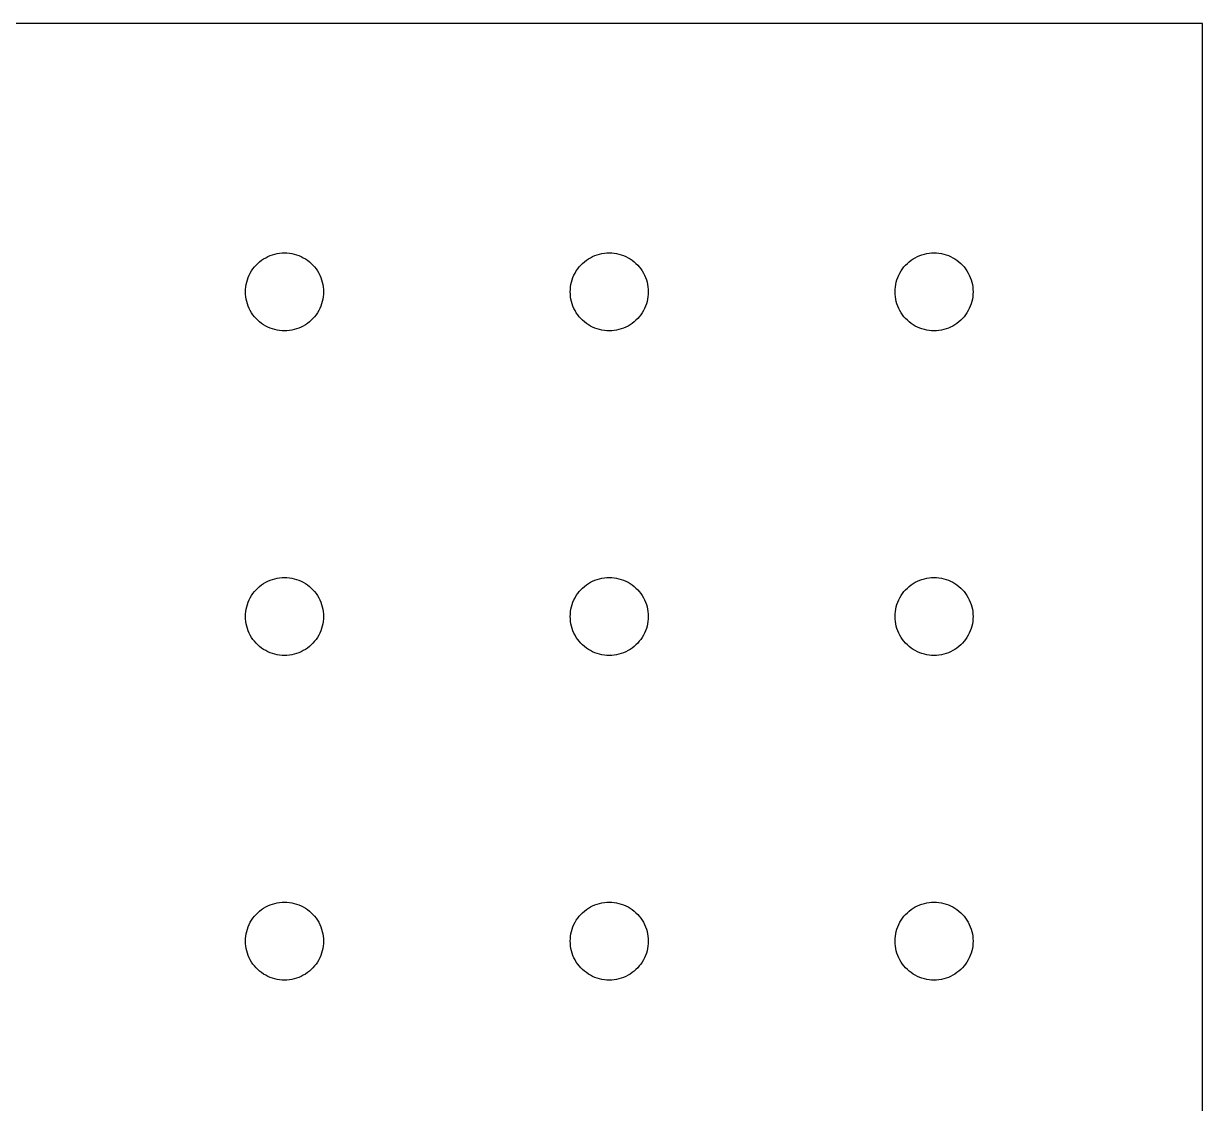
# Model space of a CAD drawing. Header units: metres. Extents: x 0 to 293, y 0 to 255.
# Drawn here: x 154.1 to 293.1, y 127.4 to 254.8 of the extents above; entities that cross this region are included whole.
import ezdxf

# ---------------------------------------------------------------- set-up
doc = ezdxf.new("R2010")
doc.units = ezdxf.units.M

msp = doc.modelspace()

# ---------------------------------------------------------------- linework, layer by layer
for p, q in [((293.1, 254.8), (0, 254.8)), ((293.1, 0), (293.1, 254.8)), ((181.701, 226.503), (181.918, 226.694)), ((181.918, 226.694), (182.146, 226.871)), ((182.146, 226.871), (182.385, 227.034)), ((182.385, 227.034), (182.634, 227.181)), ((182.634, 227.181), (182.891, 227.312)), ((182.891, 227.312), (183.157, 227.427)), ((183.157, 227.427), (183.429, 227.525)), ((183.429, 227.525), (183.706, 227.605)), ((183.706, 227.605), (183.988, 227.669)), ((183.988, 227.669), (184.273, 227.714)), ((184.273, 227.714), (184.561, 227.741)), ((184.561, 227.741), (184.85, 227.75)), ((184.85, 227.75), (185.139, 227.741)), ((185.139, 227.741), (185.427, 227.714)), ((185.427, 227.714), (185.712, 227.669)), ((185.712, 227.669), (185.994, 227.605)), ((185.994, 227.605), (186.271, 227.525)), ((186.271, 227.525), (186.543, 227.427)), ((186.543, 227.427), (186.809, 227.312)), ((186.809, 227.312), (187.066, 227.181)), ((187.066, 227.181), (187.315, 227.034)), ((187.315, 227.034), (187.554, 226.871)), ((187.554, 226.871), (187.782, 226.694)), ((187.782, 226.694), (187.999, 226.503)), ((220.001, 226.503), (220.218, 226.694)), ((220.218, 226.694), (220.446, 226.871)), ((220.446, 226.871), (220.685, 227.034)), ((220.685, 227.034), (220.934, 227.181)), ((220.934, 227.181), (221.191, 227.312)), ((221.191, 227.312), (221.457, 227.427)), ((221.457, 227.427), (221.729, 227.525)), ((221.729, 227.525), (222.006, 227.605)), ((222.006, 227.605), (222.288, 227.669)), ((222.288, 227.669), (222.573, 227.714)), ((222.573, 227.714), (222.861, 227.741)), ((222.861, 227.741), (223.15, 227.75)), ((223.15, 227.75), (223.439, 227.741)), ((223.439, 227.741), (223.727, 227.714)), ((223.727, 227.714), (224.012, 227.669)), ((224.012, 227.669), (224.294, 227.605)), ((224.294, 227.605), (224.571, 227.525)), ((224.571, 227.525), (224.843, 227.427)), ((224.843, 227.427), (225.109, 227.312)), ((225.109, 227.312), (225.366, 227.181)), ((225.366, 227.181), (225.615, 227.034)), ((225.615, 227.034), (225.854, 226.871)), ((225.854, 226.871), (226.082, 226.694)), ((226.082, 226.694), (226.299, 226.503)), ((258.301, 226.503), (258.518, 226.694)), ((258.518, 226.694), (258.746, 226.871)), ((258.746, 226.871), (258.985, 227.034)), ((258.985, 227.034), (259.234, 227.181)), ((259.234, 227.181), (259.491, 227.312)), ((259.491, 227.312), (259.757, 227.427)), ((259.757, 227.427), (260.029, 227.525)), ((260.029, 227.525), (260.306, 227.605)), ((260.306, 227.605), (260.588, 227.669)), ((260.588, 227.669), (260.873, 227.714)), ((260.873, 227.714), (261.161, 227.741)), ((261.161, 227.741), (261.45, 227.75)), ((261.45, 227.75), (261.739, 227.741)), ((261.739, 227.741), (262.027, 227.714)), ((262.027, 227.714), (262.312, 227.669)), ((262.312, 227.669), (262.594, 227.605)), ((262.594, 227.605), (262.871, 227.525)), ((262.871, 227.525), (263.143, 227.427)), ((263.143, 227.427), (263.409, 227.312)), ((263.409, 227.312), (263.666, 227.181)), ((263.666, 227.181), (263.915, 227.034)), ((263.915, 227.034), (264.154, 226.871)), ((264.154, 226.871), (264.382, 226.694)), ((264.382, 226.694), (264.599, 226.503)), ((180.688, 225.109), (180.819, 225.366)), ((180.819, 225.366), (180.966, 225.615)), ((180.966, 225.615), (181.129, 225.854)), ((181.129, 225.854), (181.306, 226.082)), ((181.306, 226.082), (181.497, 226.299)), ((181.497, 226.299), (181.701, 226.503)), ((187.999, 226.503), (188.203, 226.299)), ((188.203, 226.299), (188.394, 226.082)), ((188.394, 226.082), (188.571, 225.854)), ((188.571, 225.854), (188.734, 225.615)), ((188.734, 225.615), (188.881, 225.366)), ((188.881, 225.366), (189.012, 225.109)), ((218.988, 225.109), (219.119, 225.366)), ((219.119, 225.366), (219.266, 225.615)), ((219.266, 225.615), (219.429, 225.854)), ((219.429, 225.854), (219.606, 226.082)), ((219.606, 226.082), (219.797, 226.299)), ((219.797, 226.299), (220.001, 226.503)), ((226.299, 226.503), (226.503, 226.299)), ((226.503, 226.299), (226.694, 226.082)), ((226.694, 226.082), (226.871, 225.854)), ((226.871, 225.854), (227.034, 225.615)), ((227.034, 225.615), (227.181, 225.366)), ((227.181, 225.366), (227.312, 225.109)), ((257.288, 225.109), (257.419, 225.366)), ((257.419, 225.366), (257.566, 225.615)), ((257.566, 225.615), (257.729, 225.854)), ((257.729, 225.854), (257.906, 226.082)), ((257.906, 226.082), (258.097, 226.299)), ((258.097, 226.299), (258.301, 226.503)), ((264.599, 226.503), (264.803, 226.299)), ((264.803, 226.299), (264.994, 226.082)), ((264.994, 226.082), (265.171, 225.854)), ((265.171, 225.854), (265.334, 225.615)), ((265.334, 225.615), (265.481, 225.366)), ((265.481, 225.366), (265.612, 225.109)), ((180.286, 223.727), (180.331, 224.012)), ((180.331, 224.012), (180.395, 224.294)), ((180.395, 224.294), (180.475, 224.571)), ((180.475, 224.571), (180.573, 224.843)), ((180.573, 224.843), (180.688, 225.109)), ((189.012, 225.109), (189.127, 224.843)), ((189.127, 224.843), (189.225, 224.571)), ((189.225, 224.571), (189.305, 224.294)), ((189.305, 224.294), (189.369, 224.012)), ((189.369, 224.012), (189.414, 223.727)), ((218.586, 223.727), (218.631, 224.012)), ((218.631, 224.012), (218.695, 224.294)), ((218.695, 224.294), (218.775, 224.571)), ((218.775, 224.571), (218.873, 224.843)), ((218.873, 224.843), (218.988, 225.109)), ((227.312, 225.109), (227.427, 224.843)), ((227.427, 224.843), (227.525, 224.571)), ((227.525, 224.571), (227.605, 224.294)), ((227.605, 224.294), (227.669, 224.012)), ((227.669, 224.012), (227.714, 223.727)), ((256.886, 223.727), (256.931, 224.012)), ((256.931, 224.012), (256.995, 224.294)), ((256.995, 224.294), (257.075, 224.571)), ((257.075, 224.571), (257.173, 224.843)), ((257.173, 224.843), (257.288, 225.109)), ((265.612, 225.109), (265.727, 224.843)), ((265.727, 224.843), (265.825, 224.571)), ((265.825, 224.571), (265.905, 224.294)), ((265.905, 224.294), (265.969, 224.012)), ((265.969, 224.012), (266.014, 223.727)), ((180.25, 223.15), (180.259, 223.439)), ((180.259, 222.861), (180.25, 223.15)), ((180.259, 223.439), (180.286, 223.727)), ((180.286, 222.573), (180.259, 222.861)), ((180.331, 222.288), (180.286, 222.573)), ((189.414, 222.573), (189.369, 222.288)), ((189.414, 223.727), (189.441, 223.439)), ((189.441, 222.861), (189.414, 222.573)), ((189.441, 223.439), (189.45, 223.15)), ((189.45, 223.15), (189.441, 222.861)), ((218.55, 223.15), (218.559, 223.439)), ((218.559, 222.861), (218.55, 223.15)), ((218.559, 223.439), (218.586, 223.727)), ((218.586, 222.573), (218.559, 222.861)), ((218.631, 222.288), (218.586, 222.573)), ((227.714, 222.573), (227.669, 222.288)), ((227.714, 223.727), (227.741, 223.439)), ((227.741, 222.861), (227.714, 222.573)), ((227.741, 223.439), (227.75, 223.15)), ((227.75, 223.15), (227.741, 222.861)), ((256.85, 223.15), (256.859, 223.439)), ((256.859, 222.861), (256.85, 223.15)), ((256.859, 223.439), (256.886, 223.727)), ((256.886, 222.573), (256.859, 222.861)), ((256.931, 222.288), (256.886, 222.573)), ((266.014, 222.573), (265.969, 222.288)), ((266.014, 223.727), (266.041, 223.439)), ((266.041, 222.861), (266.014, 222.573)), ((266.041, 223.439), (266.05, 223.15)), ((266.05, 223.15), (266.041, 222.861)), ((180.395, 222.006), (180.331, 222.288)), ((180.475, 221.729), (180.395, 222.006)), ((180.573, 221.457), (180.475, 221.729)), ((180.688, 221.191), (180.573, 221.457)), ((180.819, 220.934), (180.688, 221.191)), ((189.012, 221.191), (188.881, 220.934)), ((189.127, 221.457), (189.012, 221.191)), ((189.225, 221.729), (189.127, 221.457)), ((189.305, 222.006), (189.225, 221.729)), ((189.369, 222.288), (189.305, 222.006)), ((218.695, 222.006), (218.631, 222.288)), ((218.775, 221.729), (218.695, 222.006)), ((218.873, 221.457), (218.775, 221.729)), ((218.988, 221.191), (218.873, 221.457)), ((219.119, 220.934), (218.988, 221.191)), ((227.312, 221.191), (227.181, 220.934)), ((227.427, 221.457), (227.312, 221.191)), ((227.525, 221.729), (227.427, 221.457)), ((227.605, 222.006), (227.525, 221.729)), ((227.669, 222.288), (227.605, 222.006)), ((256.995, 222.006), (256.931, 222.288)), ((257.075, 221.729), (256.995, 222.006)), ((257.173, 221.457), (257.075, 221.729)), ((257.288, 221.191), (257.173, 221.457)), ((257.419, 220.934), (257.288, 221.191)), ((265.612, 221.191), (265.481, 220.934)), ((265.727, 221.457), (265.612, 221.191)), ((265.825, 221.729), (265.727, 221.457)), ((265.905, 222.006), (265.825, 221.729)), ((265.969, 222.288), (265.905, 222.006)), ((180.966, 220.685), (180.819, 220.934)), ((181.129, 220.446), (180.966, 220.685)), ((181.306, 220.218), (181.129, 220.446)), ((181.497, 220.001), (181.306, 220.218)), ((181.701, 219.797), (181.497, 220.001)), ((181.918, 219.606), (181.701, 219.797)), ((187.999, 219.797), (187.782, 219.606)), ((188.203, 220.001), (187.999, 219.797)), ((188.394, 220.218), (188.203, 220.001)), ((188.571, 220.446), (188.394, 220.218)), ((188.734, 220.685), (188.571, 220.446)), ((188.881, 220.934), (188.734, 220.685)), ((219.266, 220.685), (219.119, 220.934)), ((219.429, 220.446), (219.266, 220.685)), ((219.606, 220.218), (219.429, 220.446)), ((219.797, 220.001), (219.606, 220.218)), ((220.001, 219.797), (219.797, 220.001)), ((220.218, 219.606), (220.001, 219.797)), ((226.299, 219.797), (226.082, 219.606)), ((226.503, 220.001), (226.299, 219.797)), ((226.694, 220.218), (226.503, 220.001)), ((226.871, 220.446), (226.694, 220.218)), ((227.034, 220.685), (226.871, 220.446)), ((227.181, 220.934), (227.034, 220.685)), ((257.566, 220.685), (257.419, 220.934)), ((257.729, 220.446), (257.566, 220.685)), ((257.906, 220.218), (257.729, 220.446)), ((258.097, 220.001), (257.906, 220.218)), ((258.301, 219.797), (258.097, 220.001)), ((258.518, 219.606), (258.301, 219.797)), ((264.599, 219.797), (264.382, 219.606)), ((264.803, 220.001), (264.599, 219.797)), ((264.994, 220.218), (264.803, 220.001)), ((265.171, 220.446), (264.994, 220.218)), ((265.334, 220.685), (265.171, 220.446)), ((265.481, 220.934), (265.334, 220.685)), ((182.146, 219.429), (181.918, 219.606)), ((182.385, 219.266), (182.146, 219.429)), ((182.634, 219.119), (182.385, 219.266)), ((182.891, 218.988), (182.634, 219.119)), ((183.157, 218.873), (182.891, 218.988)), ((183.429, 218.775), (183.157, 218.873)), ((183.706, 218.695), (183.429, 218.775)), ((183.988, 218.631), (183.706, 218.695)), ((184.273, 218.586), (183.988, 218.631)), ((184.561, 218.559), (184.273, 218.586)), ((184.85, 218.55), (184.561, 218.559)), ((185.139, 218.559), (184.85, 218.55)), ((185.427, 218.586), (185.139, 218.559)), ((185.712, 218.631), (185.427, 218.586)), ((185.994, 218.695), (185.712, 218.631)), ((186.271, 218.775), (185.994, 218.695)), ((186.543, 218.873), (186.271, 218.775)), ((186.809, 218.988), (186.543, 218.873)), ((187.066, 219.119), (186.809, 218.988)), ((187.315, 219.266), (187.066, 219.119)), ((187.554, 219.429), (187.315, 219.266)), ((187.782, 219.606), (187.554, 219.429)), ((220.446, 219.429), (220.218, 219.606)), ((220.685, 219.266), (220.446, 219.429)), ((220.934, 219.119), (220.685, 219.266)), ((221.191, 218.988), (220.934, 219.119)), ((221.457, 218.873), (221.191, 218.988)), ((221.729, 218.775), (221.457, 218.873)), ((222.006, 218.695), (221.729, 218.775)), ((222.288, 218.631), (222.006, 218.695)), ((222.573, 218.586), (222.288, 218.631)), ((222.861, 218.559), (222.573, 218.586)), ((223.15, 218.55), (222.861, 218.559)), ((223.439, 218.559), (223.15, 218.55)), ((223.727, 218.586), (223.439, 218.559)), ((224.012, 218.631), (223.727, 218.586)), ((224.294, 218.695), (224.012, 218.631)), ((224.571, 218.775), (224.294, 218.695)), ((224.843, 218.873), (224.571, 218.775)), ((225.109, 218.988), (224.843, 218.873)), ((225.366, 219.119), (225.109, 218.988)), ((225.615, 219.266), (225.366, 219.119)), ((225.854, 219.429), (225.615, 219.266)), ((226.082, 219.606), (225.854, 219.429)), ((258.746, 219.429), (258.518, 219.606)), ((258.985, 219.266), (258.746, 219.429)), ((259.234, 219.119), (258.985, 219.266)), ((259.491, 218.988), (259.234, 219.119)), ((259.757, 218.873), (259.491, 218.988)), ((260.029, 218.775), (259.757, 218.873)), ((260.306, 218.695), (260.029, 218.775)), ((260.588, 218.631), (260.306, 218.695)), ((260.873, 218.586), (260.588, 218.631)), ((261.161, 218.559), (260.873, 218.586)), ((261.45, 218.55), (261.161, 218.559)), ((261.739, 218.559), (261.45, 218.55)), ((262.027, 218.586), (261.739, 218.559)), ((262.312, 218.631), (262.027, 218.586)), ((262.594, 218.695), (262.312, 218.631)), ((262.871, 218.775), (262.594, 218.695)), ((263.143, 218.873), (262.871, 218.775)), ((263.409, 218.988), (263.143, 218.873)), ((263.666, 219.119), (263.409, 218.988)), ((263.915, 219.266), (263.666, 219.119)), ((264.154, 219.429), (263.915, 219.266)), ((264.382, 219.606), (264.154, 219.429)), ((182.891, 189.012), (183.157, 189.127)), ((183.157, 189.127), (183.429, 189.225)), ((183.429, 189.225), (183.706, 189.305)), ((183.706, 189.305), (183.988, 189.369)), ((183.988, 189.369), (184.273, 189.414)), ((184.273, 189.414), (184.561, 189.441)), ((184.561, 189.441), (184.85, 189.45)), ((184.85, 189.45), (185.139, 189.441)), ((185.139, 189.441), (185.427, 189.414)), ((185.427, 189.414), (185.712, 189.369)), ((185.712, 189.369), (185.994, 189.305)), ((185.994, 189.305), (186.271, 189.225)), ((186.271, 189.225), (186.543, 189.127)), ((186.543, 189.127), (186.809, 189.012)), ((221.191, 189.012), (221.457, 189.127)), ((221.457, 189.127), (221.729, 189.225)), ((221.729, 189.225), (222.006, 189.305)), ((222.006, 189.305), (222.288, 189.369)), ((222.288, 189.369), (222.573, 189.414)), ((222.573, 189.414), (222.861, 189.441)), ((222.861, 189.441), (223.15, 189.45)), ((223.15, 189.45), (223.439, 189.441)), ((223.439, 189.441), (223.727, 189.414)), ((223.727, 189.414), (224.012, 189.369)), ((224.012, 189.369), (224.294, 189.305)), ((224.294, 189.305), (224.571, 189.225)), ((224.571, 189.225), (224.843, 189.127)), ((224.843, 189.127), (225.109, 189.012)), ((259.491, 189.012), (259.757, 189.127)), ((259.757, 189.127), (260.029, 189.225)), ((260.029, 189.225), (260.306, 189.305)), ((260.306, 189.305), (260.588, 189.369)), ((260.588, 189.369), (260.873, 189.414)), ((260.873, 189.414), (261.161, 189.441)), ((261.161, 189.441), (261.45, 189.45)), ((261.45, 189.45), (261.739, 189.441)), ((261.739, 189.441), (262.027, 189.414)), ((262.027, 189.414), (262.312, 189.369)), ((262.312, 189.369), (262.594, 189.305)), ((262.594, 189.305), (262.871, 189.225)), ((262.871, 189.225), (263.143, 189.127)), ((263.143, 189.127), (263.409, 189.012)), ((181.129, 187.554), (181.306, 187.782)), ((181.306, 187.782), (181.497, 187.999)), ((181.497, 187.999), (181.701, 188.203)), ((181.701, 188.203), (181.918, 188.394)), ((181.918, 188.394), (182.146, 188.571)), ((182.146, 188.571), (182.385, 188.734)), ((182.385, 188.734), (182.634, 188.881)), ((182.634, 188.881), (182.891, 189.012)), ((186.809, 189.012), (187.066, 188.881)), ((187.066, 188.881), (187.315, 188.734)), ((187.315, 188.734), (187.554, 188.571)), ((187.554, 188.571), (187.782, 188.394)), ((187.782, 188.394), (187.999, 188.203)), ((187.999, 188.203), (188.203, 187.999)), ((188.203, 187.999), (188.394, 187.782)), ((188.394, 187.782), (188.571, 187.554)), ((219.429, 187.554), (219.606, 187.782)), ((219.606, 187.782), (219.797, 187.999)), ((219.797, 187.999), (220.001, 188.203)), ((220.001, 188.203), (220.218, 188.394)), ((220.218, 188.394), (220.446, 188.571)), ((220.446, 188.571), (220.685, 188.734)), ((220.685, 188.734), (220.934, 188.881)), ((220.934, 188.881), (221.191, 189.012)), ((225.109, 189.012), (225.366, 188.881)), ((225.366, 188.881), (225.615, 188.734)), ((225.615, 188.734), (225.854, 188.571)), ((225.854, 188.571), (226.082, 188.394)), ((226.082, 188.394), (226.299, 188.203)), ((226.299, 188.203), (226.503, 187.999)), ((226.503, 187.999), (226.694, 187.782)), ((226.694, 187.782), (226.871, 187.554)), ((257.729, 187.554), (257.906, 187.782)), ((257.906, 187.782), (258.097, 187.999)), ((258.097, 187.999), (258.301, 188.203)), ((258.301, 188.203), (258.518, 188.394)), ((258.518, 188.394), (258.746, 188.571)), ((258.746, 188.571), (258.985, 188.734)), ((258.985, 188.734), (259.234, 188.881)), ((259.234, 188.881), (259.491, 189.012)), ((263.409, 189.012), (263.666, 188.881)), ((263.666, 188.881), (263.915, 188.734)), ((263.915, 188.734), (264.154, 188.571)), ((264.154, 188.571), (264.382, 188.394)), ((264.382, 188.394), (264.599, 188.203)), ((264.599, 188.203), (264.803, 187.999)), ((264.803, 187.999), (264.994, 187.782)), ((264.994, 187.782), (265.171, 187.554)), ((180.475, 186.271), (180.573, 186.543)), ((180.573, 186.543), (180.688, 186.809)), ((180.688, 186.809), (180.819, 187.066)), ((180.819, 187.066), (180.966, 187.315)), ((180.966, 187.315), (181.129, 187.554)), ((188.571, 187.554), (188.734, 187.315)), ((188.734, 187.315), (188.881, 187.066)), ((188.881, 187.066), (189.012, 186.809)), ((189.012, 186.809), (189.127, 186.543)), ((189.127, 186.543), (189.225, 186.271)), ((218.775, 186.271), (218.873, 186.543)), ((218.873, 186.543), (218.988, 186.809)), ((218.988, 186.809), (219.119, 187.066)), ((219.119, 187.066), (219.266, 187.315)), ((219.266, 187.315), (219.429, 187.554)), ((226.871, 187.554), (227.034, 187.315)), ((227.034, 187.315), (227.181, 187.066)), ((227.181, 187.066), (227.312, 186.809)), ((227.312, 186.809), (227.427, 186.543)), ((227.427, 186.543), (227.525, 186.271)), ((257.075, 186.271), (257.173, 186.543)), ((257.173, 186.543), (257.288, 186.809)), ((257.288, 186.809), (257.419, 187.066)), ((257.419, 187.066), (257.566, 187.315)), ((257.566, 187.315), (257.729, 187.554)), ((265.171, 187.554), (265.334, 187.315)), ((265.334, 187.315), (265.481, 187.066)), ((265.481, 187.066), (265.612, 186.809)), ((265.612, 186.809), (265.727, 186.543)), ((265.727, 186.543), (265.825, 186.271)), ((180.25, 184.85), (180.259, 185.139)), ((180.259, 185.139), (180.286, 185.427)), ((180.286, 185.427), (180.331, 185.712)), ((180.331, 185.712), (180.395, 185.994)), ((180.395, 185.994), (180.475, 186.271)), ((189.225, 186.271), (189.305, 185.994)), ((189.305, 185.994), (189.369, 185.712)), ((189.369, 185.712), (189.414, 185.427)), ((189.414, 185.427), (189.441, 185.139)), ((189.441, 185.139), (189.45, 184.85)), ((218.55, 184.85), (218.559, 185.139)), ((218.559, 185.139), (218.586, 185.427)), ((218.586, 185.427), (218.631, 185.712)), ((218.631, 185.712), (218.695, 185.994)), ((218.695, 185.994), (218.775, 186.271)), ((227.525, 186.271), (227.605, 185.994)), ((227.605, 185.994), (227.669, 185.712)), ((227.669, 185.712), (227.714, 185.427)), ((227.714, 185.427), (227.741, 185.139)), ((227.741, 185.139), (227.75, 184.85)), ((256.85, 184.85), (256.859, 185.139)), ((256.859, 185.139), (256.886, 185.427)), ((256.886, 185.427), (256.931, 185.712)), ((256.931, 185.712), (256.995, 185.994)), ((256.995, 185.994), (257.075, 186.271)), ((265.825, 186.271), (265.905, 185.994)), ((265.905, 185.994), (265.969, 185.712)), ((265.969, 185.712), (266.014, 185.427)), ((266.014, 185.427), (266.041, 185.139)), ((266.041, 185.139), (266.05, 184.85)), ((180.259, 184.561), (180.25, 184.85)), ((180.286, 184.273), (180.259, 184.561)), ((180.331, 183.988), (180.286, 184.273)), ((180.395, 183.706), (180.331, 183.988)), ((180.475, 183.429), (180.395, 183.706)), ((189.305, 183.706), (189.225, 183.429)), ((189.369, 183.988), (189.305, 183.706)), ((189.414, 184.273), (189.369, 183.988)), ((189.441, 184.561), (189.414, 184.273)), ((189.45, 184.85), (189.441, 184.561)), ((218.559, 184.561), (218.55, 184.85)), ((218.586, 184.273), (218.559, 184.561)), ((218.631, 183.988), (218.586, 184.273)), ((218.695, 183.706), (218.631, 183.988)), ((218.775, 183.429), (218.695, 183.706)), ((227.605, 183.706), (227.525, 183.429)), ((227.669, 183.988), (227.605, 183.706)), ((227.714, 184.273), (227.669, 183.988)), ((227.741, 184.561), (227.714, 184.273)), ((227.75, 184.85), (227.741, 184.561)), ((256.859, 184.561), (256.85, 184.85)), ((256.886, 184.273), (256.859, 184.561)), ((256.931, 183.988), (256.886, 184.273)), ((256.995, 183.706), (256.931, 183.988)), ((257.075, 183.429), (256.995, 183.706)), ((265.905, 183.706), (265.825, 183.429)), ((265.969, 183.988), (265.905, 183.706)), ((266.014, 184.273), (265.969, 183.988)), ((266.041, 184.561), (266.014, 184.273)), ((266.05, 184.85), (266.041, 184.561)), ((180.573, 183.157), (180.475, 183.429)), ((180.688, 182.891), (180.573, 183.157)), ((180.819, 182.634), (180.688, 182.891)), ((180.966, 182.385), (180.819, 182.634)), ((181.129, 182.146), (180.966, 182.385)), ((181.306, 181.918), (181.129, 182.146)), ((188.571, 182.146), (188.394, 181.918)), ((188.734, 182.385), (188.571, 182.146)), ((188.881, 182.634), (188.734, 182.385)), ((189.012, 182.891), (188.881, 182.634)), ((189.127, 183.157), (189.012, 182.891)), ((189.225, 183.429), (189.127, 183.157)), ((218.873, 183.157), (218.775, 183.429)), ((218.988, 182.891), (218.873, 183.157)), ((219.119, 182.634), (218.988, 182.891)), ((219.266, 182.385), (219.119, 182.634)), ((219.429, 182.146), (219.266, 182.385)), ((219.606, 181.918), (219.429, 182.146)), ((226.871, 182.146), (226.694, 181.918)), ((227.034, 182.385), (226.871, 182.146)), ((227.181, 182.634), (227.034, 182.385)), ((227.312, 182.891), (227.181, 182.634)), ((227.427, 183.157), (227.312, 182.891)), ((227.525, 183.429), (227.427, 183.157)), ((257.173, 183.157), (257.075, 183.429)), ((257.288, 182.891), (257.173, 183.157)), ((257.419, 182.634), (257.288, 182.891)), ((257.566, 182.385), (257.419, 182.634)), ((257.729, 182.146), (257.566, 182.385)), ((257.906, 181.918), (257.729, 182.146)), ((265.171, 182.146), (264.994, 181.918)), ((265.334, 182.385), (265.171, 182.146)), ((265.481, 182.634), (265.334, 182.385)), ((265.612, 182.891), (265.481, 182.634)), ((265.727, 183.157), (265.612, 182.891)), ((265.825, 183.429), (265.727, 183.157)), ((181.497, 181.701), (181.306, 181.918)), ((181.701, 181.497), (181.497, 181.701)), ((181.918, 181.306), (181.701, 181.497)), ((182.146, 181.129), (181.918, 181.306)), ((182.385, 180.966), (182.146, 181.129)), ((182.634, 180.819), (182.385, 180.966)), ((182.891, 180.688), (182.634, 180.819)), ((187.066, 180.819), (186.809, 180.688)), ((187.315, 180.966), (187.066, 180.819)), ((187.554, 181.129), (187.315, 180.966)), ((187.782, 181.306), (187.554, 181.129)), ((187.999, 181.497), (187.782, 181.306)), ((188.203, 181.701), (187.999, 181.497)), ((188.394, 181.918), (188.203, 181.701)), ((219.797, 181.701), (219.606, 181.918)), ((220.001, 181.497), (219.797, 181.701)), ((220.218, 181.306), (220.001, 181.497)), ((220.446, 181.129), (220.218, 181.306)), ((220.685, 180.966), (220.446, 181.129)), ((220.934, 180.819), (220.685, 180.966)), ((221.191, 180.688), (220.934, 180.819)), ((225.366, 180.819), (225.109, 180.688)), ((225.615, 180.966), (225.366, 180.819)), ((225.854, 181.129), (225.615, 180.966)), ((226.082, 181.306), (225.854, 181.129)), ((226.299, 181.497), (226.082, 181.306)), ((226.503, 181.701), (226.299, 181.497)), ((226.694, 181.918), (226.503, 181.701)), ((258.097, 181.701), (257.906, 181.918)), ((258.301, 181.497), (258.097, 181.701)), ((258.518, 181.306), (258.301, 181.497)), ((258.746, 181.129), (258.518, 181.306)), ((258.985, 180.966), (258.746, 181.129)), ((259.234, 180.819), (258.985, 180.966)), ((259.491, 180.688), (259.234, 180.819)), ((263.666, 180.819), (263.409, 180.688)), ((263.915, 180.966), (263.666, 180.819)), ((264.154, 181.129), (263.915, 180.966)), ((264.382, 181.306), (264.154, 181.129)), ((264.599, 181.497), (264.382, 181.306)), ((264.803, 181.701), (264.599, 181.497)), ((264.994, 181.918), (264.803, 181.701)), ((183.157, 180.573), (182.891, 180.688)), ((183.429, 180.475), (183.157, 180.573)), ((183.706, 180.395), (183.429, 180.475)), ((183.988, 180.331), (183.706, 180.395)), ((184.273, 180.286), (183.988, 180.331)), ((184.561, 180.259), (184.273, 180.286)), ((184.85, 180.25), (184.561, 180.259)), ((185.139, 180.259), (184.85, 180.25)), ((185.427, 180.286), (185.139, 180.259)), ((185.712, 180.331), (185.427, 180.286)), ((185.994, 180.395), (185.712, 180.331)), ((186.271, 180.475), (185.994, 180.395)), ((186.543, 180.573), (186.271, 180.475)), ((186.809, 180.688), (186.543, 180.573)), ((221.457, 180.573), (221.191, 180.688)), ((221.729, 180.475), (221.457, 180.573)), ((222.006, 180.395), (221.729, 180.475)), ((222.288, 180.331), (222.006, 180.395)), ((222.573, 180.286), (222.288, 180.331)), ((222.861, 180.259), (222.573, 180.286)), ((223.15, 180.25), (222.861, 180.259)), ((223.439, 180.259), (223.15, 180.25)), ((223.727, 180.286), (223.439, 180.259)), ((224.012, 180.331), (223.727, 180.286)), ((224.294, 180.395), (224.012, 180.331)), ((224.571, 180.475), (224.294, 180.395)), ((224.843, 180.573), (224.571, 180.475)), ((225.109, 180.688), (224.843, 180.573)), ((259.757, 180.573), (259.491, 180.688)), ((260.029, 180.475), (259.757, 180.573)), ((260.306, 180.395), (260.029, 180.475)), ((260.588, 180.331), (260.306, 180.395)), ((260.873, 180.286), (260.588, 180.331)), ((261.161, 180.259), (260.873, 180.286)), ((261.45, 180.25), (261.161, 180.259)), ((261.739, 180.259), (261.45, 180.25)), ((262.027, 180.286), (261.739, 180.259)), ((262.312, 180.331), (262.027, 180.286)), ((262.594, 180.395), (262.312, 180.331)), ((262.871, 180.475), (262.594, 180.395)), ((263.143, 180.573), (262.871, 180.475)), ((263.409, 180.688), (263.143, 180.573)), ((181.918, 150.094), (182.146, 150.271)), ((182.146, 150.271), (182.385, 150.434)), ((182.385, 150.434), (182.634, 150.581)), ((182.634, 150.581), (182.891, 150.712)), ((182.891, 150.712), (183.157, 150.827)), ((183.157, 150.827), (183.429, 150.925)), ((183.429, 150.925), (183.706, 151.005)), ((183.706, 151.005), (183.988, 151.069)), ((183.988, 151.069), (184.273, 151.114)), ((184.273, 151.114), (184.561, 151.141)), ((184.561, 151.141), (184.85, 151.15)), ((184.85, 151.15), (185.139, 151.141)), ((185.139, 151.141), (185.427, 151.114)), ((185.427, 151.114), (185.712, 151.069)), ((185.712, 151.069), (185.994, 151.005)), ((185.994, 151.005), (186.271, 150.925)), ((186.271, 150.925), (186.543, 150.827)), ((186.543, 150.827), (186.809, 150.712)), ((186.809, 150.712), (187.066, 150.581)), ((187.066, 150.581), (187.315, 150.434)), ((187.315, 150.434), (187.554, 150.271)), ((187.554, 150.271), (187.782, 150.094)), ((220.218, 150.094), (220.446, 150.271)), ((220.446, 150.271), (220.685, 150.434)), ((220.685, 150.434), (220.934, 150.581)), ((220.934, 150.581), (221.191, 150.712)), ((221.191, 150.712), (221.457, 150.827)), ((221.457, 150.827), (221.729, 150.925)), ((221.729, 150.925), (222.006, 151.005)), ((222.006, 151.005), (222.288, 151.069)), ((222.288, 151.069), (222.573, 151.114)), ((222.573, 151.114), (222.861, 151.141)), ((222.861, 151.141), (223.15, 151.15)), ((223.15, 151.15), (223.439, 151.141)), ((223.439, 151.141), (223.727, 151.114)), ((223.727, 151.114), (224.012, 151.069)), ((224.012, 151.069), (224.294, 151.005)), ((224.294, 151.005), (224.571, 150.925)), ((224.571, 150.925), (224.843, 150.827)), ((224.843, 150.827), (225.109, 150.712)), ((225.109, 150.712), (225.366, 150.581)), ((225.366, 150.581), (225.615, 150.434)), ((225.615, 150.434), (225.854, 150.271)), ((225.854, 150.271), (226.082, 150.094)), ((258.518, 150.094), (258.746, 150.271)), ((258.746, 150.271), (258.985, 150.434)), ((258.985, 150.434), (259.234, 150.581)), ((259.234, 150.581), (259.491, 150.712)), ((259.491, 150.712), (259.757, 150.827)), ((259.757, 150.827), (260.029, 150.925)), ((260.029, 150.925), (260.306, 151.005)), ((260.306, 151.005), (260.588, 151.069)), ((260.588, 151.069), (260.873, 151.114)), ((260.873, 151.114), (261.161, 151.141)), ((261.161, 151.141), (261.45, 151.15)), ((261.45, 151.15), (261.739, 151.141)), ((261.739, 151.141), (262.027, 151.114)), ((262.027, 151.114), (262.312, 151.069)), ((262.312, 151.069), (262.594, 151.005)), ((262.594, 151.005), (262.871, 150.925)), ((262.871, 150.925), (263.143, 150.827)), ((263.143, 150.827), (263.409, 150.712)), ((263.409, 150.712), (263.666, 150.581)), ((263.666, 150.581), (263.915, 150.434)), ((263.915, 150.434), (264.154, 150.271)), ((264.154, 150.271), (264.382, 150.094)), ((180.688, 148.509), (180.819, 148.766)), ((180.819, 148.766), (180.966, 149.015)), ((180.966, 149.015), (181.129, 149.254)), ((181.129, 149.254), (181.306, 149.482)), ((181.306, 149.482), (181.497, 149.699)), ((181.497, 149.699), (181.701, 149.903)), ((181.701, 149.903), (181.918, 150.094)), ((187.782, 150.094), (187.999, 149.903)), ((187.999, 149.903), (188.203, 149.699)), ((188.203, 149.699), (188.394, 149.482)), ((188.394, 149.482), (188.571, 149.254)), ((188.571, 149.254), (188.734, 149.015)), ((188.734, 149.015), (188.881, 148.766)), ((188.881, 148.766), (189.012, 148.509)), ((218.988, 148.509), (219.119, 148.766)), ((219.119, 148.766), (219.266, 149.015)), ((219.266, 149.015), (219.429, 149.254)), ((219.429, 149.254), (219.606, 149.482)), ((219.606, 149.482), (219.797, 149.699)), ((219.797, 149.699), (220.001, 149.903)), ((220.001, 149.903), (220.218, 150.094)), ((226.082, 150.094), (226.299, 149.903)), ((226.299, 149.903), (226.503, 149.699)), ((226.503, 149.699), (226.694, 149.482)), ((226.694, 149.482), (226.871, 149.254)), ((226.871, 149.254), (227.034, 149.015)), ((227.034, 149.015), (227.181, 148.766)), ((227.181, 148.766), (227.312, 148.509)), ((257.288, 148.509), (257.419, 148.766)), ((257.419, 148.766), (257.566, 149.015)), ((257.566, 149.015), (257.729, 149.254)), ((257.729, 149.254), (257.906, 149.482)), ((257.906, 149.482), (258.097, 149.699)), ((258.097, 149.699), (258.301, 149.903)), ((258.301, 149.903), (258.518, 150.094)), ((264.382, 150.094), (264.599, 149.903)), ((264.599, 149.903), (264.803, 149.699)), ((264.803, 149.699), (264.994, 149.482)), ((264.994, 149.482), (265.171, 149.254)), ((265.171, 149.254), (265.334, 149.015)), ((265.334, 149.015), (265.481, 148.766)), ((265.481, 148.766), (265.612, 148.509)), ((180.286, 147.127), (180.331, 147.412)), ((180.331, 147.412), (180.395, 147.694)), ((180.395, 147.694), (180.475, 147.971)), ((180.475, 147.971), (180.573, 148.243)), ((180.573, 148.243), (180.688, 148.509)), ((189.012, 148.509), (189.127, 148.243)), ((189.127, 148.243), (189.225, 147.971)), ((189.225, 147.971), (189.305, 147.694)), ((189.305, 147.694), (189.369, 147.412)), ((189.369, 147.412), (189.414, 147.127)), ((218.586, 147.127), (218.631, 147.412)), ((218.631, 147.412), (218.695, 147.694)), ((218.695, 147.694), (218.775, 147.971)), ((218.775, 147.971), (218.873, 148.243)), ((218.873, 148.243), (218.988, 148.509)), ((227.312, 148.509), (227.427, 148.243)), ((227.427, 148.243), (227.525, 147.971)), ((227.525, 147.971), (227.605, 147.694)), ((227.605, 147.694), (227.669, 147.412)), ((227.669, 147.412), (227.714, 147.127)), ((256.886, 147.127), (256.931, 147.412)), ((256.931, 147.412), (256.995, 147.694)), ((256.995, 147.694), (257.075, 147.971)), ((257.075, 147.971), (257.173, 148.243)), ((257.173, 148.243), (257.288, 148.509)), ((265.612, 148.509), (265.727, 148.243)), ((265.727, 148.243), (265.825, 147.971)), ((265.825, 147.971), (265.905, 147.694)), ((265.905, 147.694), (265.969, 147.412)), ((265.969, 147.412), (266.014, 147.127)), ((180.25, 146.55), (180.259, 146.839)), ((180.259, 146.261), (180.25, 146.55)), ((180.259, 146.839), (180.286, 147.127)), ((180.286, 145.973), (180.259, 146.261)), ((180.331, 145.688), (180.286, 145.973)), ((189.414, 145.973), (189.369, 145.688)), ((189.414, 147.127), (189.441, 146.839)), ((189.441, 146.261), (189.414, 145.973)), ((189.441, 146.839), (189.45, 146.55)), ((189.45, 146.55), (189.441, 146.261)), ((218.55, 146.55), (218.559, 146.839)), ((218.559, 146.261), (218.55, 146.55)), ((218.559, 146.839), (218.586, 147.127)), ((218.586, 145.973), (218.559, 146.261)), ((218.631, 145.688), (218.586, 145.973)), ((227.714, 145.973), (227.669, 145.688)), ((227.714, 147.127), (227.741, 146.839)), ((227.741, 146.261), (227.714, 145.973)), ((227.741, 146.839), (227.75, 146.55)), ((227.75, 146.55), (227.741, 146.261)), ((256.85, 146.55), (256.859, 146.839)), ((256.859, 146.261), (256.85, 146.55)), ((256.859, 146.839), (256.886, 147.127)), ((256.886, 145.973), (256.859, 146.261)), ((256.931, 145.688), (256.886, 145.973)), ((266.014, 145.973), (265.969, 145.688)), ((266.014, 147.127), (266.041, 146.839)), ((266.041, 146.261), (266.014, 145.973)), ((266.041, 146.839), (266.05, 146.55)), ((266.05, 146.55), (266.041, 146.261)), ((180.395, 145.406), (180.331, 145.688)), ((180.475, 145.129), (180.395, 145.406)), ((180.573, 144.857), (180.475, 145.129)), ((180.688, 144.591), (180.573, 144.857)), ((180.819, 144.334), (180.688, 144.591)), ((189.012, 144.591), (188.881, 144.334)), ((189.127, 144.857), (189.012, 144.591)), ((189.225, 145.129), (189.127, 144.857)), ((189.305, 145.406), (189.225, 145.129)), ((189.369, 145.688), (189.305, 145.406)), ((218.695, 145.406), (218.631, 145.688)), ((218.775, 145.129), (218.695, 145.406)), ((218.873, 144.857), (218.775, 145.129)), ((218.988, 144.591), (218.873, 144.857)), ((219.119, 144.334), (218.988, 144.591)), ((227.312, 144.591), (227.181, 144.334)), ((227.427, 144.857), (227.312, 144.591)), ((227.525, 145.129), (227.427, 144.857)), ((227.605, 145.406), (227.525, 145.129)), ((227.669, 145.688), (227.605, 145.406)), ((256.995, 145.406), (256.931, 145.688)), ((257.075, 145.129), (256.995, 145.406)), ((257.173, 144.857), (257.075, 145.129)), ((257.288, 144.591), (257.173, 144.857)), ((257.419, 144.334), (257.288, 144.591)), ((265.612, 144.591), (265.481, 144.334)), ((265.727, 144.857), (265.612, 144.591)), ((265.825, 145.129), (265.727, 144.857)), ((265.905, 145.406), (265.825, 145.129)), ((265.969, 145.688), (265.905, 145.406)), ((180.966, 144.085), (180.819, 144.334)), ((181.129, 143.846), (180.966, 144.085)), ((181.306, 143.618), (181.129, 143.846)), ((181.497, 143.401), (181.306, 143.618)), ((181.701, 143.197), (181.497, 143.401)), ((181.918, 143.006), (181.701, 143.197)), ((187.999, 143.197), (187.782, 143.006)), ((188.203, 143.401), (187.999, 143.197)), ((188.394, 143.618), (188.203, 143.401)), ((188.571, 143.846), (188.394, 143.618)), ((188.734, 144.085), (188.571, 143.846)), ((188.881, 144.334), (188.734, 144.085)), ((219.266, 144.085), (219.119, 144.334)), ((219.429, 143.846), (219.266, 144.085)), ((219.606, 143.618), (219.429, 143.846)), ((219.797, 143.401), (219.606, 143.618)), ((220.001, 143.197), (219.797, 143.401)), ((220.218, 143.006), (220.001, 143.197)), ((226.299, 143.197), (226.082, 143.006)), ((226.503, 143.401), (226.299, 143.197)), ((226.694, 143.618), (226.503, 143.401)), ((226.871, 143.846), (226.694, 143.618)), ((227.034, 144.085), (226.871, 143.846)), ((227.181, 144.334), (227.034, 144.085)), ((257.566, 144.085), (257.419, 144.334)), ((257.729, 143.846), (257.566, 144.085)), ((257.906, 143.618), (257.729, 143.846)), ((258.097, 143.401), (257.906, 143.618)), ((258.301, 143.197), (258.097, 143.401)), ((258.518, 143.006), (258.301, 143.197)), ((264.599, 143.197), (264.382, 143.006)), ((264.803, 143.401), (264.599, 143.197)), ((264.994, 143.618), (264.803, 143.401)), ((265.171, 143.846), (264.994, 143.618)), ((265.334, 144.085), (265.171, 143.846)), ((265.481, 144.334), (265.334, 144.085)), ((182.146, 142.829), (181.918, 143.006)), ((182.385, 142.666), (182.146, 142.829)), ((182.634, 142.519), (182.385, 142.666)), ((182.891, 142.388), (182.634, 142.519)), ((183.157, 142.273), (182.891, 142.388)), ((183.429, 142.175), (183.157, 142.273)), ((183.706, 142.095), (183.429, 142.175)), ((183.988, 142.031), (183.706, 142.095)), ((184.273, 141.986), (183.988, 142.031)), ((184.561, 141.959), (184.273, 141.986)), ((184.85, 141.95), (184.561, 141.959)), ((185.139, 141.959), (184.85, 141.95)), ((185.427, 141.986), (185.139, 141.959)), ((185.712, 142.031), (185.427, 141.986)), ((185.994, 142.095), (185.712, 142.031)), ((186.271, 142.175), (185.994, 142.095)), ((186.543, 142.273), (186.271, 142.175)), ((186.809, 142.388), (186.543, 142.273)), ((187.066, 142.519), (186.809, 142.388)), ((187.315, 142.666), (187.066, 142.519)), ((187.554, 142.829), (187.315, 142.666)), ((187.782, 143.006), (187.554, 142.829)), ((220.446, 142.829), (220.218, 143.006)), ((220.685, 142.666), (220.446, 142.829)), ((220.934, 142.519), (220.685, 142.666)), ((221.191, 142.388), (220.934, 142.519)), ((221.457, 142.273), (221.191, 142.388)), ((221.729, 142.175), (221.457, 142.273)), ((222.006, 142.095), (221.729, 142.175)), ((222.288, 142.031), (222.006, 142.095)), ((222.573, 141.986), (222.288, 142.031)), ((222.861, 141.959), (222.573, 141.986)), ((223.15, 141.95), (222.861, 141.959)), ((223.439, 141.959), (223.15, 141.95)), ((223.727, 141.986), (223.439, 141.959)), ((224.012, 142.031), (223.727, 141.986)), ((224.294, 142.095), (224.012, 142.031)), ((224.571, 142.175), (224.294, 142.095)), ((224.843, 142.273), (224.571, 142.175)), ((225.109, 142.388), (224.843, 142.273)), ((225.366, 142.519), (225.109, 142.388)), ((225.615, 142.666), (225.366, 142.519)), ((225.854, 142.829), (225.615, 142.666)), ((226.082, 143.006), (225.854, 142.829)), ((258.746, 142.829), (258.518, 143.006)), ((258.985, 142.666), (258.746, 142.829)), ((259.234, 142.519), (258.985, 142.666)), ((259.491, 142.388), (259.234, 142.519)), ((259.757, 142.273), (259.491, 142.388)), ((260.029, 142.175), (259.757, 142.273)), ((260.306, 142.095), (260.029, 142.175)), ((260.588, 142.031), (260.306, 142.095)), ((260.873, 141.986), (260.588, 142.031)), ((261.161, 141.959), (260.873, 141.986)), ((261.45, 141.95), (261.161, 141.959)), ((261.739, 141.959), (261.45, 141.95)), ((262.027, 141.986), (261.739, 141.959)), ((262.312, 142.031), (262.027, 141.986)), ((262.594, 142.095), (262.312, 142.031)), ((262.871, 142.175), (262.594, 142.095)), ((263.143, 142.273), (262.871, 142.175)), ((263.409, 142.388), (263.143, 142.273)), ((263.666, 142.519), (263.409, 142.388)), ((263.915, 142.666), (263.666, 142.519)), ((264.154, 142.829), (263.915, 142.666)), ((264.382, 143.006), (264.154, 142.829))]:
    msp.add_line(p, q)

doc.saveas('drawing.dxf')
